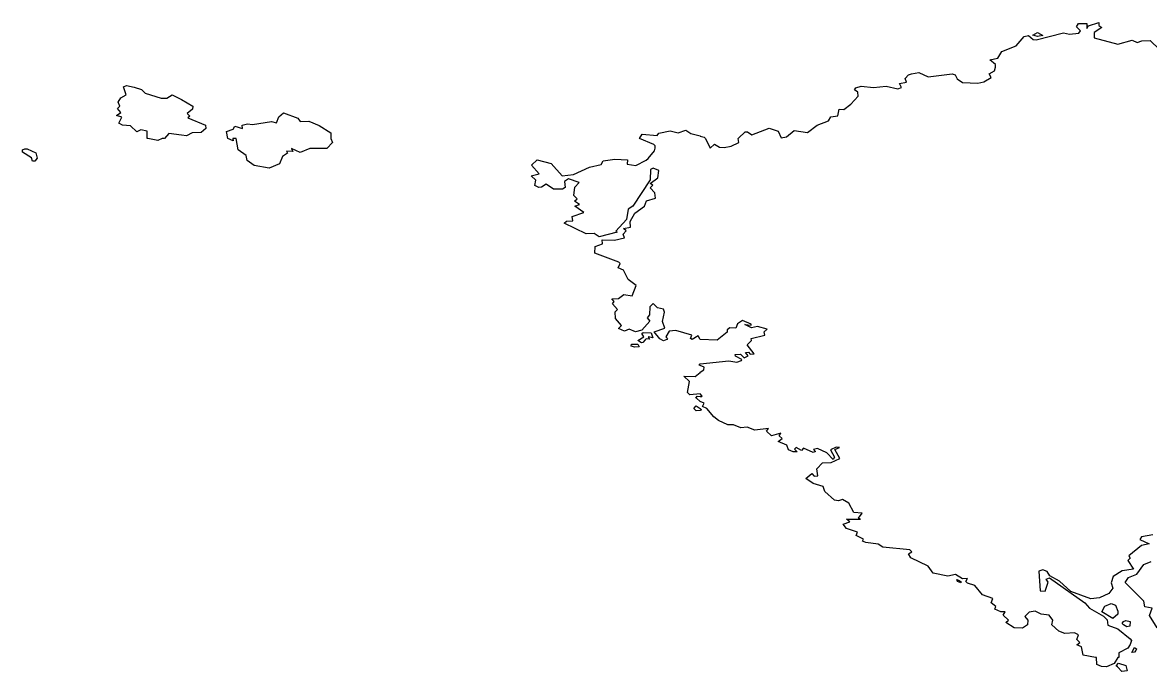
# Model space of a CAD drawing. Header units: inches. Extents: x -128.78 to -121.96, y 47.51 to 52.08.
# Drawn here: x -128.78 to -128.015, y 50.44 to 50.879 of the extents above; entities that cross this region are included whole.
import ezdxf

# ---------------------------------------------------------------- set-up
doc = ezdxf.new("R2010")
doc.units = ezdxf.units.IN
doc.header["$MEASUREMENT"] = 0
doc.layers.add('country_Clip', color=7, linetype='Continuous')

msp = doc.modelspace()

# ---------------------------------------------------------------- linework, layer by layer
at = {"layer": 'country_Clip'}
for points in [[(-128.01354, 50.53246), (-128.02114, 50.53098), (-128.0223, 50.52915), (-128.01599, 50.52635), (-128.02112, 50.5251), (-128.02993, 50.51813), (-128.02884, 50.51663), (-128.03044, 50.515), (-128.02663, 50.50918), (-128.03443, 50.50797), (-128.04033, 50.5041), (-128.0419, 50.49982), (-128.04073, 50.4962), (-128.04332, 50.4926), (-128.0496, 50.48963), (-128.05547, 50.48906), (-128.06921, 50.49402), (-128.07688, 50.50106), (-128.08332, 50.50451), (-128.08522, 50.50752), (-128.08821, 50.5086), (-128.0908, 50.50768), (-128.08988, 50.49438), (-128.08662, 50.49428), (-128.08459, 50.50037), (-128.08575, 50.50224), (-128.08369, 50.50317), (-128.05975, 50.48628), (-128.05637, 50.48261), (-128.0469, 50.47727), (-128.04444, 50.47474), (-128.04394, 50.47121), (-128.0373, 50.46863), (-128.02887, 50.46186), (-128.02804, 50.46085), (-128.02887, 50.45802), (-128.0306, 50.45555), (-128.03657, 50.45249), (-128.0367, 50.44922), (-128.03732, 50.44922), (-128.03968, 50.44514), (-128.04485, 50.44292), (-128.04828, 50.44319), (-128.05158, 50.4446), (-128.05173, 50.44922), (-128.05248, 50.44922), (-128.06074, 50.4508), (-128.06199, 50.45659), (-128.06515, 50.45778), (-128.06308, 50.4594), (-128.06504, 50.46152), (-128.06392, 50.46465), (-128.06655, 50.46588), (-128.07324, 50.46542), (-128.07729, 50.46717), (-128.08198, 50.47142), (-128.08136, 50.4746), (-128.08392, 50.47788), (-128.08925, 50.47856), (-128.0932, 50.48054), (-128.09742, 50.47998), (-128.10041, 50.47698), (-128.09836, 50.47462), (-128.09853, 50.47146), (-128.10186, 50.46922), (-128.10743, 50.46935), (-128.11312, 50.47302), (-128.11149, 50.47446), (-128.11496, 50.47788), (-128.11358, 50.48029), (-128.11667, 50.48023), (-128.12063, 50.48195), (-128.12003, 50.48374), (-128.12311, 50.4862), (-128.12205, 50.48922), (-128.12904, 50.49168), (-128.13417, 50.49796), (-128.13921, 50.49963), (-128.14022, 50.50072), (-128.13907, 50.50274), (-128.14249, 50.50256), (-128.14734, 50.50551), (-128.15254, 50.50435), (-128.16249, 50.5064), (-128.16591, 50.5112), (-128.17747, 50.51673), (-128.17915, 50.51956), (-128.17701, 50.52091), (-128.17819, 50.5222), (-128.19657, 50.52404), (-128.19978, 50.52599), (-128.20803, 50.52721), (-128.21033, 50.52804), (-128.20967, 50.52952), (-128.21464, 50.53199), (-128.21368, 50.53416), (-128.22108, 50.53666), (-128.22348, 50.5395), (-128.21894, 50.54106), (-128.22113, 50.54287), (-128.21171, 50.54286), (-128.213, 50.54374), (-128.21064, 50.54714), (-128.21621, 50.54744), (-128.21967, 50.55373), (-128.22387, 50.55633), (-128.22658, 50.55532), (-128.22931, 50.55585), (-128.23583, 50.56178), (-128.23692, 50.56498), (-128.2438, 50.56715), (-128.24876, 50.57059), (-128.24476, 50.57387), (-128.24318, 50.5721), (-128.24055, 50.57241), (-128.24127, 50.57714), (-128.23748, 50.58122), (-128.2315, 50.58129), (-128.22576, 50.58413), (-128.2291, 50.59021), (-128.22599, 50.5914), (-128.2282, 50.59184), (-128.23198, 50.58992), (-128.22937, 50.58498), (-128.23018, 50.58343), (-128.23445, 50.58798), (-128.24075, 50.59093), (-128.24357, 50.59022), (-128.24222, 50.58874), (-128.24383, 50.58821), (-128.25039, 50.59106), (-128.25176, 50.58943), (-128.25527, 50.5916), (-128.25654, 50.59036), (-128.25471, 50.58868), (-128.25741, 50.58856), (-128.26058, 50.58995), (-128.26173, 50.59305), (-128.26761, 50.59553), (-128.26472, 50.59757), (-128.26672, 50.59946), (-128.26577, 50.60124), (-128.27197, 50.5995), (-128.27537, 50.60253), (-128.27407, 50.6043), (-128.2834, 50.60335), (-128.28851, 50.60528), (-128.29291, 50.60483), (-128.29781, 50.60682), (-128.30167, 50.60685), (-128.30784, 50.60974), (-128.31109, 50.61236), (-128.31581, 50.61799), (-128.31889, 50.61924), (-128.31766, 50.62148), (-128.32031, 50.62277), (-128.32294, 50.625), (-128.32339, 50.625), (-128.32239, 50.62624), (-128.32031, 50.62611), (-128.31914, 50.62608), (-128.31906, 50.62628), (-128.32031, 50.62779), (-128.32749, 50.62712), (-128.32897, 50.62876), (-128.32751, 50.63612), (-128.33144, 50.63978), (-128.3238, 50.63959), (-128.32031, 50.6423), (-128.32031, 50.64258), (-128.31786, 50.64406), (-128.31767, 50.64599), (-128.32031, 50.64705), (-128.32111, 50.64724), (-128.32031, 50.64816), (-128.30095, 50.65024), (-128.29549, 50.64934), (-128.29245, 50.65041), (-128.29206, 50.65102), (-128.29641, 50.6534), (-128.29655, 50.6546), (-128.29314, 50.65468), (-128.29054, 50.65226), (-128.28779, 50.65365), (-128.28968, 50.65591), (-128.28771, 50.6562), (-128.28646, 50.65468), (-128.28371, 50.65507), (-128.28859, 50.661), (-128.28549, 50.66402), (-128.28583, 50.66531), (-128.27661, 50.66758), (-128.27695, 50.66989), (-128.27498, 50.67173), (-128.28147, 50.67351), (-128.28566, 50.67252), (-128.29008, 50.67485), (-128.28591, 50.67444), (-128.28579, 50.67515), (-128.2916, 50.67748), (-128.29508, 50.67536), (-128.29609, 50.67246), (-128.30023, 50.67248), (-128.30197, 50.67129), (-128.30206, 50.6697), (-128.30882, 50.66423), (-128.32031, 50.66462), (-128.32031, 50.66463), (-128.32177, 50.66722), (-128.32581, 50.66467), (-128.32699, 50.66531), (-128.32606, 50.66766), (-128.33682, 50.67067), (-128.34143, 50.67032), (-128.34362, 50.66658), (-128.34241, 50.66533), (-128.34306, 50.66462), (-128.34533, 50.66382), (-128.34768, 50.66519), (-128.3515, 50.66981), (-128.34431, 50.67228), (-128.34584, 50.67677), (-128.34463, 50.68312), (-128.34521, 50.6852), (-128.3494, 50.68615), (-128.35234, 50.68899), (-128.35458, 50.68678), (-128.35475, 50.68138), (-128.35637, 50.67943), (-128.35444, 50.67714), (-128.35988, 50.67098), (-128.36423, 50.6698), (-128.36857, 50.67156), (-128.37162, 50.67022), (-128.37567, 50.67215), (-128.3736, 50.67419), (-128.37781, 50.67898), (-128.37803, 50.68345), (-128.37636, 50.68509), (-128.3798, 50.68874), (-128.37857, 50.69047), (-128.38028, 50.69223), (-128.37584, 50.69239), (-128.3722, 50.69519), (-128.36636, 50.69421), (-128.36383, 50.70135), (-128.3691, 50.70542), (-128.37237, 50.71158), (-128.37585, 50.71318), (-128.37456, 50.71614), (-128.37561, 50.71696), (-128.39185, 50.72314), (-128.39157, 50.72763), (-128.38662, 50.72945), (-128.38682, 50.7321), (-128.37851, 50.73198), (-128.37167, 50.73351), (-128.37261, 50.73593), (-128.3705, 50.73822), (-128.37231, 50.73983), (-128.36752, 50.74072), (-128.36779, 50.74467), (-128.36455, 50.75014), (-128.35801, 50.75503), (-128.35665, 50.75851), (-128.3507, 50.76044), (-128.351, 50.76405), (-128.35416, 50.7675), (-128.35247, 50.76915), (-128.35417, 50.7703), (-128.34911, 50.77412), (-128.3485, 50.77916), (-128.35222, 50.78077), (-128.35394, 50.77975), (-128.35417, 50.7728), (-128.36595, 50.75488), (-128.36927, 50.75287), (-128.37035, 50.74586), (-128.3775, 50.73805), (-128.37666, 50.73737), (-128.38877, 50.73418), (-128.39224, 50.73642), (-128.39772, 50.73635), (-128.4125, 50.74347), (-128.41102, 50.74478), (-128.40658, 50.74514), (-128.40718, 50.74794), (-128.39921, 50.75063), (-128.40524, 50.75489), (-128.4022, 50.75603), (-128.40561, 50.75835), (-128.40364, 50.75995), (-128.40595, 50.7623), (-128.40536, 50.76796), (-128.40238, 50.7711), (-128.40965, 50.77349), (-128.41229, 50.77161), (-128.41196, 50.76759), (-128.41362, 50.76659), (-128.41971, 50.7666), (-128.42485, 50.76985), (-128.42798, 50.7678), (-128.42963, 50.76772), (-128.43247, 50.76904), (-128.43166, 50.77268), (-128.43486, 50.77547), (-128.42947, 50.77699), (-128.43477, 50.78269), (-128.43089, 50.78628), (-128.42133, 50.78399), (-128.41387, 50.77565), (-128.40618, 50.77645), (-128.39532, 50.78132), (-128.38742, 50.78331), (-128.38604, 50.78568), (-128.37813, 50.78694), (-128.3697, 50.78639), (-128.36977, 50.78349), (-128.36409, 50.78265), (-128.35708, 50.78606), (-128.35558, 50.78728), (-128.35143, 50.79253), (-128.35078, 50.79432), (-128.35094, 50.79594), (-128.35174, 50.79681), (-128.36139, 50.80078), (-128.35959, 50.80384), (-128.34946, 50.8029), (-128.34834, 50.80434), (-128.34082, 50.80602), (-128.33535, 50.80476), (-128.3302, 50.80642), (-128.32664, 50.80414), (-128.32031, 50.80273), (-128.32031, 50.80246), (-128.31755, 50.80184), (-128.31678, 50.80078), (-128.31367, 50.79437), (-128.31057, 50.79705), (-128.30719, 50.79485), (-128.30416, 50.7948), (-128.29938, 50.79553), (-128.29427, 50.79817), (-128.2947, 50.80078), (-128.29439, 50.80101), (-128.28996, 50.80526), (-128.2883, 50.80542), (-128.28529, 50.80338), (-128.27361, 50.8079), (-128.2674, 50.80569), (-128.26538, 50.80138), (-128.26184, 50.80201), (-128.25664, 50.80615), (-128.24759, 50.80484), (-128.24096, 50.80978), (-128.23333, 50.81269), (-128.23188, 50.81546), (-128.22717, 50.81625), (-128.22617, 50.82066), (-128.22299, 50.82057), (-128.21833, 50.82412), (-128.21327, 50.82946), (-128.21349, 50.83223), (-128.21571, 50.83378), (-128.21494, 50.83512), (-128.21115, 50.83629), (-128.2028, 50.83548), (-128.19424, 50.83628), (-128.18647, 50.83458), (-128.18385, 50.83545), (-128.18533, 50.83802), (-128.18043, 50.83906), (-128.18144, 50.84142), (-128.17918, 50.84386), (-128.17717, 50.8447), (-128.17221, 50.84545), (-128.16573, 50.8427), (-128.14967, 50.84467), (-128.14742, 50.84403), (-128.14611, 50.84118), (-128.14263, 50.83876), (-128.13206, 50.83824), (-128.12817, 50.8393), (-128.12317, 50.84219), (-128.12451, 50.84473), (-128.12098, 50.84673), (-128.12029, 50.8492), (-128.12024, 50.85087), (-128.12412, 50.8542), (-128.11855, 50.85523), (-128.11581, 50.85975), (-128.10612, 50.86349), (-128.10067, 50.86989), (-128.09772, 50.8707), (-128.09458, 50.86795), (-128.09255, 50.86769), (-128.07401, 50.87231), (-128.06995, 50.87144), (-128.0638, 50.87223), (-128.06249, 50.87383), (-128.0654, 50.87651), (-128.0639, 50.87883), (-128.05831, 50.87867), (-128.05831, 50.8753), (-128.05723, 50.87719), (-128.05026, 50.87936), (-128.05023, 50.87741), (-128.04809, 50.876), (-128.05326, 50.87262), (-128.05326, 50.86898), (-128.03737, 50.86463), (-128.02766, 50.86734), (-128.02419, 50.86582), (-128.02102, 50.86704), (-128.01528, 50.86716), (-128.00897, 50.86101)], [(-128.08816, 50.87066), (-128.09176, 50.87002), (-128.09491, 50.87073), (-128.09179, 50.87254), (-128.08816, 50.87066)], [(-128.6857, 50.82813), (-128.68179, 50.8281), (-128.67829, 50.83031), (-128.67188, 50.82729), (-128.66417, 50.82281), (-128.6644, 50.82075), (-128.66801, 50.81773), (-128.66623, 50.81598), (-128.66759, 50.81491), (-128.65569, 50.80988), (-128.65535, 50.80763), (-128.65868, 50.80489), (-128.66467, 50.80459), (-128.66852, 50.80268), (-128.67188, 50.80301), (-128.67188, 50.80301), (-128.6805, 50.80419), (-128.68336, 50.80078), (-128.68508, 50.80078), (-128.68804, 50.79945), (-128.69476, 50.80078), (-128.69528, 50.80078), (-128.69514, 50.80573), (-128.69955, 50.80671), (-128.7022, 50.80542), (-128.70651, 50.80951), (-128.71197, 50.80983), (-128.71446, 50.81121), (-128.71241, 50.81534), (-128.71608, 50.81646), (-128.71296, 50.81854), (-128.7154, 50.82104), (-128.71377, 50.82277), (-128.71495, 50.82545), (-128.71307, 50.82837), (-128.70937, 50.83051), (-128.71118, 50.8358), (-128.70927, 50.83663), (-128.70395, 50.83564), (-128.69913, 50.83399), (-128.69654, 50.83147), (-128.6857, 50.82813)], [(-128.593, 50.81466), (-128.59153, 50.81223), (-128.58568, 50.81246), (-128.57858, 50.8097), (-128.5708, 50.80461), (-128.57073, 50.80078), (-128.56958, 50.79803), (-128.57351, 50.79412), (-128.58493, 50.79405), (-128.59151, 50.79137), (-128.5974, 50.79399), (-128.59643, 50.79193), (-128.60068, 50.79214), (-128.60007, 50.79089), (-128.60357, 50.78868), (-128.60545, 50.78372), (-128.61261, 50.78074), (-128.62262, 50.78264), (-128.62744, 50.78597), (-128.62808, 50.78938), (-128.63355, 50.79315), (-128.63491, 50.80078), (-128.63711, 50.80078), (-128.63691, 50.79923), (-128.64052, 50.80078), (-128.64132, 50.80555), (-128.63684, 50.80722), (-128.63581, 50.80917), (-128.6306, 50.80771), (-128.63073, 50.80981), (-128.62711, 50.81076), (-128.62392, 50.81034), (-128.61097, 50.8124), (-128.6075, 50.81151), (-128.606, 50.81559), (-128.60281, 50.81821), (-128.593, 50.81466)], [(-128.77124, 50.78547), (-128.77302, 50.78545), (-128.77353, 50.78772), (-128.77961, 50.79165), (-128.77967, 50.79313), (-128.77812, 50.7939), (-128.77661, 50.79375), (-128.77076, 50.79118), (-128.76968, 50.78749), (-128.77124, 50.78547)], [(-128.35369, 50.66916), (-128.35252, 50.66583), (-128.35559, 50.66651), (-128.3547, 50.66486), (-128.357, 50.66507), (-128.35759, 50.66453), (-128.35913, 50.66253), (-128.36017, 50.66241), (-128.3627, 50.66393), (-128.35862, 50.6665), (-128.35998, 50.6688), (-128.35904, 50.6694), (-128.35369, 50.66916)], [(-128.36179, 50.65979), (-128.36472, 50.65948), (-128.36716, 50.6602), (-128.36692, 50.66143), (-128.36268, 50.66159), (-128.36179, 50.65979)], [(-128.32031, 50.61662), (-128.32309, 50.61639), (-128.32464, 50.61793), (-128.32298, 50.61984), (-128.32031, 50.61803), (-128.31949, 50.61709), (-128.32031, 50.61662)], [(-128.01072, 50.46937), (-128.01586, 50.47769), (-128.01403, 50.48262), (-128.01905, 50.48369), (-128.01964, 50.48742), (-128.0322, 50.50017), (-128.02997, 50.50352), (-128.02443, 50.50578), (-128.01975, 50.51227), (-128.01466, 50.51425)], [(-128.14356, 50.50058), (-128.1438, 50.49979), (-128.14598, 50.50081), (-128.14647, 50.50214), (-128.14538, 50.50167), (-128.14356, 50.50058)], [(-128.03725, 50.47853), (-128.04068, 50.47576), (-128.04808, 50.48011), (-128.04604, 50.48407), (-128.04172, 50.48584), (-128.03889, 50.48474), (-128.03717, 50.48057), (-128.03725, 50.47853)], [(-128.02904, 50.47044), (-128.03123, 50.47007), (-128.03347, 50.47138), (-128.03442, 50.47232), (-128.03347, 50.47366), (-128.03188, 50.47438), (-128.029, 50.47371), (-128.02904, 50.47044)], [(-128.02597, 50.45291), (-128.02787, 50.4527), (-128.02594, 50.45605), (-128.02473, 50.45515), (-128.02498, 50.45392), (-128.02597, 50.45291)], [(-128.03088, 50.44017), (-128.03458, 50.43982), (-128.03753, 50.44297), (-128.03851, 50.44351), (-128.03673, 50.44539), (-128.03176, 50.44382), (-128.03088, 50.44017)]]:
    msp.add_lwpolyline(points, dxfattribs=at)

doc.saveas('drawing.dxf')
